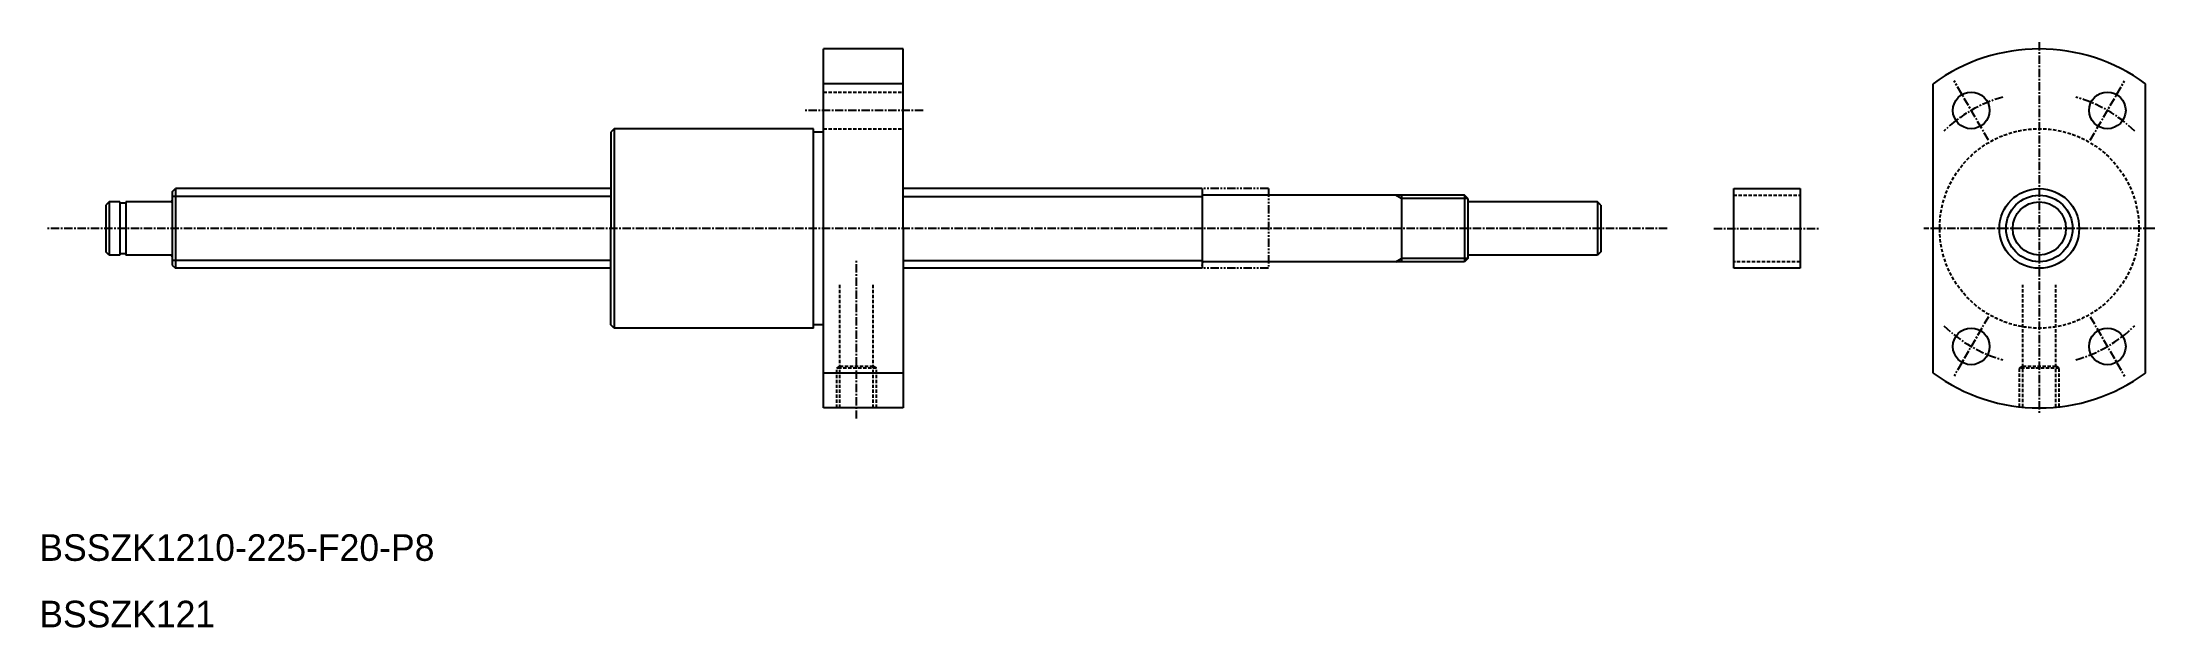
# Model space of a CAD drawing. Extents: x 10 to 328, y 10 to 98.
import ezdxf

# ---------------------------------------------------------------- set-up
doc = ezdxf.new("R2010")
doc.units = 0
for name, pattern in [('CENTER', [2, 1.25, -0.25, 0.25, -0.25]), ('DASHED', [0.75, 0.5, -0.25]), ('PHANTOM', [2.5, 1.25, -0.25, 0.25, -0.25, 0.25, -0.25])]:
    doc.linetypes.add(name, pattern=pattern)
doc.layers.get('0').update_dxf_attribs({"linetype": 'CONTINUOUS'})
doc.layers.add('CENTER', color=1, linetype='CENTER')

msp = doc.modelspace()

# ---------------------------------------------------------------- linework, layer by layer
at = {"color": 7, "linetype": 'CONTINUOUS'}
for p, q in [((128, 43), (128, 97)), ((140, 97), (128, 97)), ((140, 70), (140, 97)), ((140, 91.75), (128, 91.75)), ((295, 48.25), (295, 91.75)), ((327, 48.25), (327, 91.75)), ((96.5, 85), (96, 84.5)), ((96, 84.5), (96, 70)), ((126.5, 85), (96.5, 85)), ((96.5, 85), (96.5, 55)), ((126.5, 55), (126.5, 85)), ((128, 84.5), (126.5, 84.5)), ((20.5, 74), (20, 73.5)), ((20, 73.5), (20, 66.5)), ((20.5, 74), (20.5, 66)), ((22.1, 74), (20.5, 74)), ((22.1, 74), (22.1, 66)), ((23, 73.8), (22.1, 73.8)), ((23, 74), (23, 66)), ((29.81, 74), (23, 74)), ((30, 75.5), (30.5, 76)), ((30, 75.5), (30, 64.5)), ((86.2, 76), (30.5, 76)), ((30.5, 76), (30.5, 64)), ((96, 76), (86.2, 76)), ((185, 76), (140, 76)), ((185, 76), (185, 64)), ((224.5, 75), (185.2, 75)), ((223.5, 75), (208.24, 75)), ((215, 75), (215, 65)), ((224.5, 75), (224.5, 65)), ((225, 74.5), (224.5, 75)), ((225, 74.5), (225, 65.5)), ((244.5, 74), (225, 74)), ((244.5, 74), (244.5, 66)), ((245, 73.5), (244.5, 74)), ((245, 73.5), (245, 66.5)), ((265, 64), (265, 76)), ((265, 76), (275, 76)), ((275, 76), (275, 64)), ((96, 55.5), (96, 70)), ((140, 70), (140, 43)), ((20.5, 66), (20, 66.5)), ((22.1, 66), (20.5, 66)), ((23, 66.2), (22.1, 66.2)), ((29.8, 66), (23, 66)), ((30, 64.5), (30.5, 64)), ((86.2, 64), (30.5, 64)), ((96, 64), (86.2, 64)), ((185, 64), (140, 64)), ((224.5, 65), (185.2, 65)), ((223.5, 65), (208.24, 65)), ((225, 65.5), (224.5, 65)), ((244.5, 66), (225, 66)), ((245, 66.5), (244.5, 66)), ((275, 64), (265, 64)), ((96.5, 55), (96, 55.5)), ((126.5, 55), (96.5, 55)), ((128, 55.5), (126.5, 55.5)), ((140, 48.25), (128, 48.25)), ((140, 43), (128, 43))]:
    msp.add_line(p, q, dxfattribs=at)
at = {"color": 3, "linetype": 'DASHED'}
for p, q in [((128, 90.5), (140, 90.5)), ((128, 85), (140, 85)), ((265, 75), (275, 75)), ((275, 65), (265, 65)), ((130.5, 43), (130.5, 61.5)), ((135.5, 43), (135.5, 61.5)), ((308.5, 43.12), (308.5, 61.5)), ((313.5, 43.12), (313.5, 61.5)), ((130, 49), (130.5, 49.29)), ((130, 43), (130, 49)), ((136, 49), (130, 49)), ((130.5, 49.29), (135.5, 49.29)), ((136, 49), (135.5, 49.29)), ((136, 43), (136, 49)), ((308, 49), (308.5, 49.29)), ((308, 43.17), (308, 49)), ((314, 49), (308, 49)), ((308.5, 49.29), (313.5, 49.29)), ((314, 49), (313.5, 49.29)), ((314, 43.17), (314, 49))]:
    msp.add_line(p, q, dxfattribs=at)
at = {"color": 3, "linetype": 'CONTINUOUS'}
for p, q in [((96, 74.8), (30, 74.8)), ((140, 74.8), (185, 74.8)), ((215, 74.5), (214.13, 75)), ((225, 74.5), (215, 74.5)), ((96, 65.2), (30, 65.2)), ((140, 65.2), (185, 65.2)), ((214.13, 65), (215, 65.5)), ((225, 65.5), (215, 65.5))]:
    msp.add_line(p, q, dxfattribs=at)
at = {"color": 3, "linetype": 'PHANTOM'}
for p, q in [((195, 76), (185, 76)), ((195, 76), (195, 64)), ((195, 64), (185, 64))]:
    msp.add_line(p, q, dxfattribs=at)
at = {"color": 7, "linetype": 'CONTINUOUS'}
for centre, radius in [((300.75, 87.75), 2.75), ((321.25, 87.75), 2.75), ((311, 70), 6), ((311, 70), 5), ((311, 70), 4), ((300.75, 52.25), 2.75), ((321.25, 52.25), 2.75)]:
    msp.add_circle(centre, radius, dxfattribs=at)
at = {"color": 3, "linetype": 'DASHED'}
msp.add_circle((311, 70), 15, dxfattribs=at)
at = {"color": 7, "linetype": 'CONTINUOUS'}
for centre, radius, start, end in [((311, 70), 27, 53.6588, 126.3412), ((29.8, 74.2), 0.2, 270, 0), ((185.2, 75.2), 0.2, 180, 270), ((29.8, 65.8), 0.2, 0, 90), ((185.2, 64.8), 0.2, 90, 180), ((311, 70), 27, 233.6588, 306.3412)]:
    msp.add_arc(centre, radius, start, end, dxfattribs=at)
msp.add_point((185, 64.5), dxfattribs=at)
at = {"layer": 'CENTER', "color": 1, "linetype": 'CENTER'}
for p, q in [((311, 98), (311, 42)), ((303.33, 83.29), (298.17, 92.21)), ((318.67, 83.29), (323.83, 92.21)), ((143, 87.75), (125, 87.75)), ((255, 70), (11, 70)), ((262, 70), (278, 70)), ((328.37, 70), (293.63, 70)), ((133, 41.39), (133, 65.15)), ((303.33, 56.71), (298.17, 47.79)), ((318.67, 56.71), (323.83, 47.79))]:
    msp.add_line(p, q, dxfattribs=at)
for start, end in [(105.5667, 134.4333), (45.5667, 74.4333), (225.5667, 254.4333), (285.5667, 314.4333)]:
    msp.add_arc((311, 70), 20.5, start, end, dxfattribs=at)

# ---------------------------------------------------------------- texts
at = {"color": 7, "linetype": 'CONTINUOUS'}
for s, p in [('BSSZK1210-225-F20-P8', (10, 20)), ('BSSZK121', (10, 10))]:
    msp.add_text(s, height=4, dxfattribs=at).set_placement(p)

doc.saveas('drawing.dxf')
